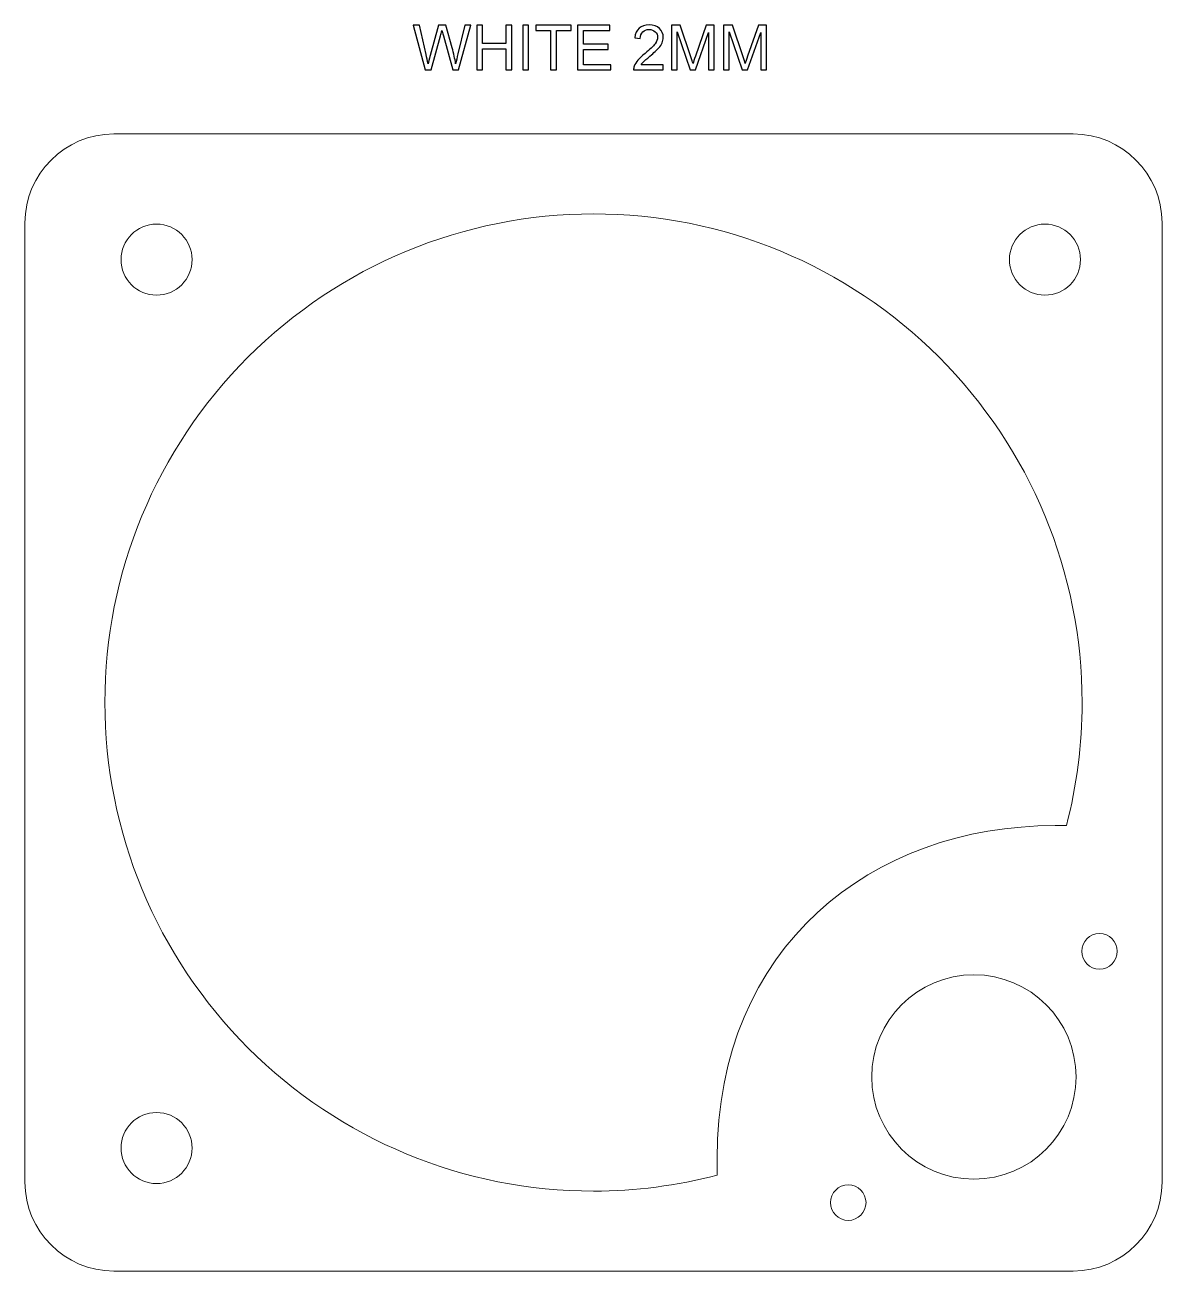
# Model space of a CAD drawing. Header units: millimetres. Extents: x -99 to 240, y -1 to 69.
# Drawn here: x -28 to 36, y -0.7 to 69.4 of the extents above; entities that cross this region are included whole.
import ezdxf

# ---------------------------------------------------------------- set-up
doc = ezdxf.new("R2010")
doc.units = ezdxf.units.MM
doc.header["$MEASUREMENT"] = 0
doc.layers.add('Cut', color=7, linetype='Continuous')
doc.layers.add('Guides', color=7, linetype='Continuous', plot=False)

msp = doc.modelspace()

# ---------------------------------------------------------------- linework, layer by layer
at = {"layer": 'Cut', "color": 250, "lineweight": 9}
for centre, major_axis, ratio in [((-20.6026, 56.1934), (0, 2), 1), ((29.3974, 56.1934), (0, 2), 1), ((32.4685, 17.2645), (0, 1), 1), ((25.3975, 10.1933), (0, 5.7501), 0.9999826), ((-20.6026, 6.1934), (0, 2), 1), ((18.3263, 3.1223), (0, 1), 1)]:
    msp.add_ellipse(centre, major_axis=major_axis, ratio=ratio, dxfattribs=at)
for points, knots in [([(-23.0111, 63.2681), (-23.0111, 63.2681), (30.9887, 63.2681), (30.9887, 63.2681), (30.9887, 63.2681), (33.7388, 63.2681), (35.9888, 61.0181), (35.9888, 58.2681), (35.9888, 58.2681), (35.9888, 58.2681), (35.9888, 4.2681), (35.9888, 4.2681), (35.9888, 4.2681), (35.9888, 1.5181), (33.7388, -0.7319), (30.9887, -0.7319), (30.9887, -0.7319), (30.9887, -0.7319), (-23.0111, -0.7319), (-23.0111, -0.7319), (-23.0111, -0.7319), (-25.7612, -0.7319), (-28.0112, 1.5181), (-28.0112, 4.2681), (-28.0112, 4.2681), (-28.0112, 4.2681), (-28.0112, 58.2681), (-28.0112, 58.2681), (-28.0112, 58.2681), (-28.0112, 61.0181), (-25.7612, 63.2681), (-23.0111, 63.2681)], [0, 0, 0, 0, 0.1111111, 0.1111111, 0.1111111, 0.1111111, 0.2222222, 0.2222222, 0.2222222, 0.2222222, 0.3333333, 0.3333333, 0.3333333, 0.3333333, 0.4444444, 0.4444444, 0.4444444, 0.4444444, 0.5555556, 0.5555556, 0.5555556, 0.5555556, 0.6666667, 0.6666667, 0.6666667, 0.6666667, 0.7777778, 0.7777778, 0.7777778, 0.7777778, 1, 1, 1, 1]), ([(3.9888, 58.768), (-3.3093, 58.7634), (-10.3065, 55.8598), (-15.4638, 50.6961), (-15.4638, 50.6961), (-20.6211, 45.5323), (-23.5157, 38.5661), (-23.5111, 31.2681), (-23.5111, 31.2681), (-23.5066, 23.97), (-20.6029, 16.9728), (-15.4392, 11.8155), (-15.4392, 11.8155), (-10.2755, 6.6582), (-3.3093, 3.7636), (3.9888, 3.7682), (3.9888, 3.7682), (6.3554, 3.7697), (8.6904, 4.0763), (10.9413, 4.6658), (10.9413, 4.6658), (10.9413, 4.6658), (10.9413, 5.5817), (10.9413, 5.5817), (10.9413, 5.5817), (10.9413, 17.5513), (19.6693, 24.3401), (29.9642, 24.3401), (29.9642, 24.3401), (29.9642, 24.3401), (30.6042, 24.3401), (30.6042, 24.3401), (30.6042, 24.3401), (31.1879, 26.5815), (31.4902, 28.9074), (31.4887, 31.2681), (31.4887, 31.2681), (31.4841, 38.5661), (28.5805, 45.5634), (23.4168, 50.7207), (23.4168, 50.7207), (18.253, 55.8779), (11.2868, 58.7726), (3.9888, 58.768)], [0, 0, 0, 0, 0.0833333, 0.0833333, 0.0833333, 0.0833333, 0.1666667, 0.1666667, 0.1666667, 0.1666667, 0.25, 0.25, 0.25, 0.25, 0.3333333, 0.3333333, 0.3333333, 0.3333333, 0.4166667, 0.4166667, 0.4166667, 0.4166667, 0.5, 0.5, 0.5, 0.5, 0.5833333, 0.5833333, 0.5833333, 0.5833333, 0.6666667, 0.6666667, 0.6666667, 0.6666667, 0.75, 0.75, 0.75, 0.75, 0.8333333, 0.8333333, 0.8333333, 0.8333333, 1, 1, 1, 1]), ([(3.9888, 58.768), (-3.3093, 58.7634), (-10.3065, 55.8598), (-15.4638, 50.6961), (-15.4638, 50.6961), (-20.6211, 45.5323), (-23.5157, 38.5661), (-23.5111, 31.2681), (-23.5111, 31.2681), (-23.5066, 23.97), (-20.6029, 16.9728), (-15.4392, 11.8155), (-15.4392, 11.8155), (-10.2755, 6.6582), (-3.3093, 3.7636), (3.9888, 3.7682), (3.9888, 3.7682), (6.3554, 3.7697), (8.6904, 4.0763), (10.9413, 4.6658), (10.9413, 4.6658), (10.9413, 4.6658), (10.9413, 5.5817), (10.9413, 5.5817), (10.9413, 5.5817), (10.9413, 17.5513), (19.6693, 24.3401), (29.9642, 24.3401), (29.9642, 24.3401), (29.9642, 24.3401), (30.6042, 24.3401), (30.6042, 24.3401), (30.6042, 24.3401), (31.1879, 26.5815), (31.4902, 28.9074), (31.4887, 31.2681), (31.4887, 31.2681), (31.4841, 38.5661), (28.5805, 45.5634), (23.4168, 50.7207), (23.4168, 50.7207), (18.253, 55.8779), (11.2868, 58.7726), (3.9888, 58.768)], [0, 0, 0, 0, 0.0833333, 0.0833333, 0.0833333, 0.0833333, 0.1666667, 0.1666667, 0.1666667, 0.1666667, 0.25, 0.25, 0.25, 0.25, 0.3333333, 0.3333333, 0.3333333, 0.3333333, 0.4166667, 0.4166667, 0.4166667, 0.4166667, 0.5, 0.5, 0.5, 0.5, 0.5833333, 0.5833333, 0.5833333, 0.5833333, 0.6666667, 0.6666667, 0.6666667, 0.6666667, 0.75, 0.75, 0.75, 0.75, 0.8333333, 0.8333333, 0.8333333, 0.8333333, 1, 1, 1, 1])]:
    msp.add_open_spline(points, degree=3, knots=knots, dxfattribs=at)
at = {"layer": 'Guides', "color": 250}
for points, knots in [([(-5.4943, 66.8663), (-5.4943, 66.8663), (-6.1593, 69.3921), (-6.1593, 69.3921), (-6.1593, 69.3921), (-6.1593, 69.3921), (-5.8124, 69.3921), (-5.8124, 69.3921), (-5.8124, 69.3921), (-5.8124, 69.3921), (-5.4337, 67.7359), (-5.4337, 67.7359), (-5.4337, 67.7359), (-5.3926, 67.5624), (-5.3561, 67.3902), (-5.325, 67.2197), (-5.325, 67.2197), (-5.2585, 67.4889), (-5.2197, 67.6442), (-5.2086, 67.6853), (-5.2086, 67.6853), (-5.2086, 67.6853), (-4.7311, 69.3921), (-4.7311, 69.3921), (-4.7311, 69.3921), (-4.7311, 69.3921), (-4.3284, 69.3921), (-4.3284, 69.3921), (-4.3284, 69.3921), (-4.3284, 69.3921), (-3.9662, 68.1133), (-3.9662, 68.1133), (-3.9662, 68.1133), (-3.8774, 67.7958), (-3.8116, 67.4978), (-3.7693, 67.2197), (-3.7693, 67.2197), (-3.7357, 67.379), (-3.6928, 67.5618), (-3.6405, 67.7682), (-3.6405, 67.7682), (-3.6405, 67.7682), (-3.246, 69.3921), (-3.246, 69.3921), (-3.246, 69.3921), (-3.246, 69.3921), (-2.9103, 69.3921), (-2.9103, 69.3921), (-2.9103, 69.3921), (-2.9103, 69.3921), (-3.6017, 66.8663), (-3.6017, 66.8663), (-3.6017, 66.8663), (-3.6017, 66.8663), (-3.9268, 66.8663), (-3.9268, 66.8663), (-3.9268, 66.8663), (-3.9268, 66.8663), (-4.4566, 68.7907), (-4.4566, 68.7907), (-4.4566, 68.7907), (-4.5012, 68.9518), (-4.5283, 69.0505), (-4.5383, 69.087), (-4.5383, 69.087), (-4.5671, 68.9717), (-4.593, 68.873), (-4.6153, 68.7912), (-4.6153, 68.7912), (-4.6153, 68.7912), (-5.1451, 66.8663), (-5.1451, 66.8663), (-5.1451, 66.8663), (-5.1451, 66.8663), (-5.4943, 66.8663), (-5.4943, 66.8663)], [0, 0, 0, 0, 0.05, 0.05, 0.05, 0.05, 0.1, 0.1, 0.1, 0.1, 0.15, 0.15, 0.15, 0.15, 0.2, 0.2, 0.2, 0.2, 0.25, 0.25, 0.25, 0.25, 0.3, 0.3, 0.3, 0.3, 0.35, 0.35, 0.35, 0.35, 0.4, 0.4, 0.4, 0.4, 0.45, 0.45, 0.45, 0.45, 0.5, 0.5, 0.5, 0.5, 0.55, 0.55, 0.55, 0.55, 0.6, 0.6, 0.6, 0.6, 0.65, 0.65, 0.65, 0.65, 0.7, 0.7, 0.7, 0.7, 0.75, 0.75, 0.75, 0.75, 0.8, 0.8, 0.8, 0.8, 0.85, 0.85, 0.85, 0.85, 0.9, 0.9, 0.9, 0.9, 1, 1, 1, 1]), ([(-2.5863, 66.8663), (-2.5863, 66.8663), (-2.5863, 69.3921), (-2.5863, 69.3921), (-2.5863, 69.3921), (-2.5863, 69.3921), (-2.2511, 69.3921), (-2.2511, 69.3921), (-2.2511, 69.3921), (-2.2511, 69.3921), (-2.2511, 68.3515), (-2.2511, 68.3515), (-2.2511, 68.3515), (-2.2511, 68.3515), (-0.9459, 68.3515), (-0.9459, 68.3515), (-0.9459, 68.3515), (-0.9459, 68.3515), (-0.9459, 69.3921), (-0.9459, 69.3921), (-0.9459, 69.3921), (-0.9459, 69.3921), (-0.6107, 69.3921), (-0.6107, 69.3921), (-0.6107, 69.3921), (-0.6107, 69.3921), (-0.6107, 66.8663), (-0.6107, 66.8663), (-0.6107, 66.8663), (-0.6107, 66.8663), (-0.9459, 66.8663), (-0.9459, 66.8663), (-0.9459, 66.8663), (-0.9459, 66.8663), (-0.9459, 68.0551), (-0.9459, 68.0551), (-0.9459, 68.0551), (-0.9459, 68.0551), (-2.2511, 68.0551), (-2.2511, 68.0551), (-2.2511, 68.0551), (-2.2511, 68.0551), (-2.2511, 66.8663), (-2.2511, 66.8663), (-2.2511, 66.8663), (-2.2511, 66.8663), (-2.5863, 66.8663), (-2.5863, 66.8663)], [0, 0, 0, 0, 0.0769231, 0.0769231, 0.0769231, 0.0769231, 0.1538462, 0.1538462, 0.1538462, 0.1538462, 0.2307692, 0.2307692, 0.2307692, 0.2307692, 0.3076923, 0.3076923, 0.3076923, 0.3076923, 0.3846154, 0.3846154, 0.3846154, 0.3846154, 0.4615385, 0.4615385, 0.4615385, 0.4615385, 0.5384615, 0.5384615, 0.5384615, 0.5384615, 0.6153846, 0.6153846, 0.6153846, 0.6153846, 0.6923077, 0.6923077, 0.6923077, 0.6923077, 0.7692308, 0.7692308, 0.7692308, 0.7692308, 0.8461538, 0.8461538, 0.8461538, 0.8461538, 1, 1, 1, 1]), ([(0.0037, 66.8663), (0.0037, 66.8663), (0.0037, 69.3921), (0.0037, 69.3921), (0.0037, 69.3921), (0.0037, 69.3921), (0.3388, 69.3921), (0.3388, 69.3921), (0.3388, 69.3921), (0.3388, 69.3921), (0.3388, 66.8663), (0.3388, 66.8663), (0.3388, 66.8663), (0.3388, 66.8663), (0.0037, 66.8663), (0.0037, 66.8663)], [0, 0, 0, 0, 0.2, 0.2, 0.2, 0.2, 0.4, 0.4, 0.4, 0.4, 0.6, 0.6, 0.6, 0.6, 1, 1, 1, 1]), ([(1.5694, 66.8663), (1.5694, 66.8663), (1.5694, 69.0958), (1.5694, 69.0958), (1.5694, 69.0958), (1.5694, 69.0958), (0.7368, 69.0958), (0.7368, 69.0958), (0.7368, 69.0958), (0.7368, 69.0958), (0.7368, 69.3921), (0.7368, 69.3921), (0.7368, 69.3921), (0.7368, 69.3921), (2.737, 69.3921), (2.737, 69.3921), (2.737, 69.3921), (2.737, 69.3921), (2.737, 69.0958), (2.737, 69.0958), (2.737, 69.0958), (2.737, 69.0958), (1.9045, 69.0958), (1.9045, 69.0958), (1.9045, 69.0958), (1.9045, 69.0958), (1.9045, 66.8663), (1.9045, 66.8663), (1.9045, 66.8663), (1.9045, 66.8663), (1.5694, 66.8663), (1.5694, 66.8663)], [0, 0, 0, 0, 0.1111111, 0.1111111, 0.1111111, 0.1111111, 0.2222222, 0.2222222, 0.2222222, 0.2222222, 0.3333333, 0.3333333, 0.3333333, 0.3333333, 0.4444444, 0.4444444, 0.4444444, 0.4444444, 0.5555556, 0.5555556, 0.5555556, 0.5555556, 0.6666667, 0.6666667, 0.6666667, 0.6666667, 0.7777778, 0.7777778, 0.7777778, 0.7777778, 1, 1, 1, 1]), ([(3.0892, 66.8663), (3.0892, 66.8663), (3.0892, 69.3921), (3.0892, 69.3921), (3.0892, 69.3921), (3.0892, 69.3921), (4.913, 69.3921), (4.913, 69.3921), (4.913, 69.3921), (4.913, 69.3921), (4.913, 69.0958), (4.913, 69.0958), (4.913, 69.0958), (4.913, 69.0958), (3.4243, 69.0958), (3.4243, 69.0958), (3.4243, 69.0958), (3.4243, 69.0958), (3.4243, 68.3197), (3.4243, 68.3197), (3.4243, 68.3197), (3.4243, 68.3197), (4.8178, 68.3197), (4.8178, 68.3197), (4.8178, 68.3197), (4.8178, 68.3197), (4.8178, 68.0234), (4.8178, 68.0234), (4.8178, 68.0234), (4.8178, 68.0234), (3.4243, 68.0234), (3.4243, 68.0234), (3.4243, 68.0234), (3.4243, 68.0234), (3.4243, 67.1626), (3.4243, 67.1626), (3.4243, 67.1626), (3.4243, 67.1626), (4.973, 67.1626), (4.973, 67.1626), (4.973, 67.1626), (4.973, 67.1626), (4.973, 66.8663), (4.973, 66.8663), (4.973, 66.8663), (4.973, 66.8663), (3.0892, 66.8663), (3.0892, 66.8663)], [0, 0, 0, 0, 0.0769231, 0.0769231, 0.0769231, 0.0769231, 0.1538462, 0.1538462, 0.1538462, 0.1538462, 0.2307692, 0.2307692, 0.2307692, 0.2307692, 0.3076923, 0.3076923, 0.3076923, 0.3076923, 0.3846154, 0.3846154, 0.3846154, 0.3846154, 0.4615385, 0.4615385, 0.4615385, 0.4615385, 0.5384615, 0.5384615, 0.5384615, 0.5384615, 0.6153846, 0.6153846, 0.6153846, 0.6153846, 0.6923077, 0.6923077, 0.6923077, 0.6923077, 0.7692308, 0.7692308, 0.7692308, 0.7692308, 0.8461538, 0.8461538, 0.8461538, 0.8461538, 1, 1, 1, 1]), ([(7.918, 67.1626), (7.918, 67.1626), (7.918, 66.8663), (7.918, 66.8663), (7.918, 66.8663), (7.918, 66.8663), (6.2459, 66.8663), (6.2459, 66.8663), (6.2459, 66.8663), (6.2436, 66.941), (6.2559, 67.0127), (6.2824, 67.0821), (6.2824, 67.0821), (6.3253, 67.1956), (6.3941, 67.3079), (6.4887, 67.4178), (6.4887, 67.4178), (6.5834, 67.5277), (6.7186, 67.6547), (6.8944, 67.7988), (6.8944, 67.7988), (7.1678, 68.024), (7.3536, 68.2021), (7.4506, 68.3338), (7.4506, 68.3338), (7.5482, 68.4655), (7.597, 68.5902), (7.597, 68.7078), (7.597, 68.7078), (7.597, 68.8306), (7.5529, 68.9341), (7.4647, 69.0188), (7.4647, 69.0188), (7.3765, 69.1029), (7.2613, 69.1452), (7.1196, 69.1452), (7.1196, 69.1452), (6.9697, 69.1452), (6.8497, 69.1005), (6.7598, 69.0111), (6.7598, 69.0111), (6.6698, 68.9224), (6.6245, 68.7989), (6.6234, 68.6407), (6.6234, 68.6407), (6.6234, 68.6407), (6.3059, 68.6725), (6.3059, 68.6725), (6.3059, 68.6725), (6.3276, 68.91), (6.4099, 69.0911), (6.5522, 69.2157), (6.5522, 69.2157), (6.6951, 69.3404), (6.8862, 69.4027), (7.1267, 69.4027), (7.1267, 69.4027), (7.3689, 69.4027), (7.5611, 69.3357), (7.7023, 69.201), (7.7023, 69.201), (7.844, 69.0664), (7.9145, 68.8994), (7.9145, 68.7007), (7.9145, 68.7007), (7.9145, 68.5996), (7.8939, 68.5002), (7.8522, 68.4026), (7.8522, 68.4026), (7.811, 68.3044), (7.7422, 68.2015), (7.6464, 68.0934), (7.6464, 68.0934), (7.55, 67.9858), (7.3906, 67.837), (7.1684, 67.6489), (7.1684, 67.6489), (6.982, 67.4925), (6.8621, 67.3866), (6.8092, 67.3308), (6.8092, 67.3308), (6.7562, 67.2749), (6.7127, 67.2191), (6.678, 67.1626), (6.678, 67.1626), (6.678, 67.1626), (7.918, 67.1626), (7.918, 67.1626)], [0, 0, 0, 0, 0.0434783, 0.0434783, 0.0434783, 0.0434783, 0.0869565, 0.0869565, 0.0869565, 0.0869565, 0.1304348, 0.1304348, 0.1304348, 0.1304348, 0.173913, 0.173913, 0.173913, 0.173913, 0.2173913, 0.2173913, 0.2173913, 0.2173913, 0.2608696, 0.2608696, 0.2608696, 0.2608696, 0.3043478, 0.3043478, 0.3043478, 0.3043478, 0.3478261, 0.3478261, 0.3478261, 0.3478261, 0.3913043, 0.3913043, 0.3913043, 0.3913043, 0.4347826, 0.4347826, 0.4347826, 0.4347826, 0.4782609, 0.4782609, 0.4782609, 0.4782609, 0.5217391, 0.5217391, 0.5217391, 0.5217391, 0.5652174, 0.5652174, 0.5652174, 0.5652174, 0.6086957, 0.6086957, 0.6086957, 0.6086957, 0.6521739, 0.6521739, 0.6521739, 0.6521739, 0.6956522, 0.6956522, 0.6956522, 0.6956522, 0.7391304, 0.7391304, 0.7391304, 0.7391304, 0.7826087, 0.7826087, 0.7826087, 0.7826087, 0.826087, 0.826087, 0.826087, 0.826087, 0.8695652, 0.8695652, 0.8695652, 0.8695652, 0.9130435, 0.9130435, 0.9130435, 0.9130435, 1, 1, 1, 1]), ([(8.3702, 66.8663), (8.3702, 66.8663), (8.3702, 69.3921), (8.3702, 69.3921), (8.3702, 69.3921), (8.3702, 69.3921), (8.8711, 69.3921), (8.8711, 69.3921), (8.8711, 69.3921), (8.8711, 69.3921), (9.4685, 67.6042), (9.4685, 67.6042), (9.4685, 67.6042), (9.5237, 67.4378), (9.5637, 67.3131), (9.589, 67.2302), (9.589, 67.2302), (9.6178, 67.322), (9.6631, 67.4572), (9.7242, 67.6353), (9.7242, 67.6353), (9.7242, 67.6353), (10.3322, 69.3921), (10.3322, 69.3921), (10.3322, 69.3921), (10.3322, 69.3921), (10.7796, 69.3921), (10.7796, 69.3921), (10.7796, 69.3921), (10.7796, 69.3921), (10.7796, 66.8663), (10.7796, 66.8663), (10.7796, 66.8663), (10.7796, 66.8663), (10.4586, 66.8663), (10.4586, 66.8663), (10.4586, 66.8663), (10.4586, 66.8663), (10.4586, 68.9794), (10.4586, 68.9794), (10.4586, 68.9794), (10.4586, 68.9794), (9.7213, 66.8663), (9.7213, 66.8663), (9.7213, 66.8663), (9.7213, 66.8663), (9.4203, 66.8663), (9.4203, 66.8663), (9.4203, 66.8663), (9.4203, 66.8663), (8.6912, 69.0182), (8.6912, 69.0182), (8.6912, 69.0182), (8.6912, 69.0182), (8.6912, 66.8663), (8.6912, 66.8663), (8.6912, 66.8663), (8.6912, 66.8663), (8.3702, 66.8663), (8.3702, 66.8663)], [0, 0, 0, 0, 0.0625, 0.0625, 0.0625, 0.0625, 0.125, 0.125, 0.125, 0.125, 0.1875, 0.1875, 0.1875, 0.1875, 0.25, 0.25, 0.25, 0.25, 0.3125, 0.3125, 0.3125, 0.3125, 0.375, 0.375, 0.375, 0.375, 0.4375, 0.4375, 0.4375, 0.4375, 0.5, 0.5, 0.5, 0.5, 0.5625, 0.5625, 0.5625, 0.5625, 0.625, 0.625, 0.625, 0.625, 0.6875, 0.6875, 0.6875, 0.6875, 0.75, 0.75, 0.75, 0.75, 0.8125, 0.8125, 0.8125, 0.8125, 0.875, 0.875, 0.875, 0.875, 1, 1, 1, 1]), ([(11.3088, 66.8663), (11.3088, 66.8663), (11.3088, 69.3921), (11.3088, 69.3921), (11.3088, 69.3921), (11.3088, 69.3921), (11.8097, 69.3921), (11.8097, 69.3921), (11.8097, 69.3921), (11.8097, 69.3921), (12.4071, 67.6042), (12.4071, 67.6042), (12.4071, 67.6042), (12.4623, 67.4378), (12.5023, 67.3131), (12.5276, 67.2302), (12.5276, 67.2302), (12.5564, 67.322), (12.6017, 67.4572), (12.6628, 67.6353), (12.6628, 67.6353), (12.6628, 67.6353), (13.2708, 69.3921), (13.2708, 69.3921), (13.2708, 69.3921), (13.2708, 69.3921), (13.7182, 69.3921), (13.7182, 69.3921), (13.7182, 69.3921), (13.7182, 69.3921), (13.7182, 66.8663), (13.7182, 66.8663), (13.7182, 66.8663), (13.7182, 66.8663), (13.3972, 66.8663), (13.3972, 66.8663), (13.3972, 66.8663), (13.3972, 66.8663), (13.3972, 68.9794), (13.3972, 68.9794), (13.3972, 68.9794), (13.3972, 68.9794), (12.6599, 66.8663), (12.6599, 66.8663), (12.6599, 66.8663), (12.6599, 66.8663), (12.3589, 66.8663), (12.3589, 66.8663), (12.3589, 66.8663), (12.3589, 66.8663), (11.6298, 69.0182), (11.6298, 69.0182), (11.6298, 69.0182), (11.6298, 69.0182), (11.6298, 66.8663), (11.6298, 66.8663), (11.6298, 66.8663), (11.6298, 66.8663), (11.3088, 66.8663), (11.3088, 66.8663)], [0, 0, 0, 0, 0.0625, 0.0625, 0.0625, 0.0625, 0.125, 0.125, 0.125, 0.125, 0.1875, 0.1875, 0.1875, 0.1875, 0.25, 0.25, 0.25, 0.25, 0.3125, 0.3125, 0.3125, 0.3125, 0.375, 0.375, 0.375, 0.375, 0.4375, 0.4375, 0.4375, 0.4375, 0.5, 0.5, 0.5, 0.5, 0.5625, 0.5625, 0.5625, 0.5625, 0.625, 0.625, 0.625, 0.625, 0.6875, 0.6875, 0.6875, 0.6875, 0.75, 0.75, 0.75, 0.75, 0.8125, 0.8125, 0.8125, 0.8125, 0.875, 0.875, 0.875, 0.875, 1, 1, 1, 1])]:
    msp.add_open_spline(points, degree=3, knots=knots, dxfattribs=at)
at = {"layer": 'Guides', "color": 250, "lineweight": 9}
for points, knots in [([(-5.4943, 66.8663), (-5.4943, 66.8663), (-6.1593, 69.3921), (-6.1593, 69.3921), (-6.1593, 69.3921), (-6.1593, 69.3921), (-5.8124, 69.3921), (-5.8124, 69.3921), (-5.8124, 69.3921), (-5.8124, 69.3921), (-5.4337, 67.7359), (-5.4337, 67.7359), (-5.4337, 67.7359), (-5.3926, 67.5624), (-5.3561, 67.3902), (-5.325, 67.2197), (-5.325, 67.2197), (-5.2585, 67.4889), (-5.2197, 67.6442), (-5.2086, 67.6853), (-5.2086, 67.6853), (-5.2086, 67.6853), (-4.7311, 69.3921), (-4.7311, 69.3921), (-4.7311, 69.3921), (-4.7311, 69.3921), (-4.3284, 69.3921), (-4.3284, 69.3921), (-4.3284, 69.3921), (-4.3284, 69.3921), (-3.9662, 68.1133), (-3.9662, 68.1133), (-3.9662, 68.1133), (-3.8774, 67.7958), (-3.8116, 67.4978), (-3.7693, 67.2197), (-3.7693, 67.2197), (-3.7357, 67.379), (-3.6928, 67.5618), (-3.6405, 67.7682), (-3.6405, 67.7682), (-3.6405, 67.7682), (-3.246, 69.3921), (-3.246, 69.3921), (-3.246, 69.3921), (-3.246, 69.3921), (-2.9103, 69.3921), (-2.9103, 69.3921), (-2.9103, 69.3921), (-2.9103, 69.3921), (-3.6017, 66.8663), (-3.6017, 66.8663), (-3.6017, 66.8663), (-3.6017, 66.8663), (-3.9268, 66.8663), (-3.9268, 66.8663), (-3.9268, 66.8663), (-3.9268, 66.8663), (-4.4566, 68.7907), (-4.4566, 68.7907), (-4.4566, 68.7907), (-4.5012, 68.9518), (-4.5283, 69.0505), (-4.5383, 69.087), (-4.5383, 69.087), (-4.5671, 68.9717), (-4.593, 68.873), (-4.6153, 68.7912), (-4.6153, 68.7912), (-4.6153, 68.7912), (-5.1451, 66.8663), (-5.1451, 66.8663), (-5.1451, 66.8663), (-5.1451, 66.8663), (-5.4943, 66.8663), (-5.4943, 66.8663)], [0, 0, 0, 0, 0.05, 0.05, 0.05, 0.05, 0.1, 0.1, 0.1, 0.1, 0.15, 0.15, 0.15, 0.15, 0.2, 0.2, 0.2, 0.2, 0.25, 0.25, 0.25, 0.25, 0.3, 0.3, 0.3, 0.3, 0.35, 0.35, 0.35, 0.35, 0.4, 0.4, 0.4, 0.4, 0.45, 0.45, 0.45, 0.45, 0.5, 0.5, 0.5, 0.5, 0.55, 0.55, 0.55, 0.55, 0.6, 0.6, 0.6, 0.6, 0.65, 0.65, 0.65, 0.65, 0.7, 0.7, 0.7, 0.7, 0.75, 0.75, 0.75, 0.75, 0.8, 0.8, 0.8, 0.8, 0.85, 0.85, 0.85, 0.85, 0.9, 0.9, 0.9, 0.9, 1, 1, 1, 1]), ([(-2.5863, 66.8663), (-2.5863, 66.8663), (-2.5863, 69.3921), (-2.5863, 69.3921), (-2.5863, 69.3921), (-2.5863, 69.3921), (-2.2511, 69.3921), (-2.2511, 69.3921), (-2.2511, 69.3921), (-2.2511, 69.3921), (-2.2511, 68.3515), (-2.2511, 68.3515), (-2.2511, 68.3515), (-2.2511, 68.3515), (-0.9459, 68.3515), (-0.9459, 68.3515), (-0.9459, 68.3515), (-0.9459, 68.3515), (-0.9459, 69.3921), (-0.9459, 69.3921), (-0.9459, 69.3921), (-0.9459, 69.3921), (-0.6107, 69.3921), (-0.6107, 69.3921), (-0.6107, 69.3921), (-0.6107, 69.3921), (-0.6107, 66.8663), (-0.6107, 66.8663), (-0.6107, 66.8663), (-0.6107, 66.8663), (-0.9459, 66.8663), (-0.9459, 66.8663), (-0.9459, 66.8663), (-0.9459, 66.8663), (-0.9459, 68.0551), (-0.9459, 68.0551), (-0.9459, 68.0551), (-0.9459, 68.0551), (-2.2511, 68.0551), (-2.2511, 68.0551), (-2.2511, 68.0551), (-2.2511, 68.0551), (-2.2511, 66.8663), (-2.2511, 66.8663), (-2.2511, 66.8663), (-2.2511, 66.8663), (-2.5863, 66.8663), (-2.5863, 66.8663)], [0, 0, 0, 0, 0.0769231, 0.0769231, 0.0769231, 0.0769231, 0.1538462, 0.1538462, 0.1538462, 0.1538462, 0.2307692, 0.2307692, 0.2307692, 0.2307692, 0.3076923, 0.3076923, 0.3076923, 0.3076923, 0.3846154, 0.3846154, 0.3846154, 0.3846154, 0.4615385, 0.4615385, 0.4615385, 0.4615385, 0.5384615, 0.5384615, 0.5384615, 0.5384615, 0.6153846, 0.6153846, 0.6153846, 0.6153846, 0.6923077, 0.6923077, 0.6923077, 0.6923077, 0.7692308, 0.7692308, 0.7692308, 0.7692308, 0.8461538, 0.8461538, 0.8461538, 0.8461538, 1, 1, 1, 1]), ([(0.0037, 66.8663), (0.0037, 66.8663), (0.0037, 69.3921), (0.0037, 69.3921), (0.0037, 69.3921), (0.0037, 69.3921), (0.3388, 69.3921), (0.3388, 69.3921), (0.3388, 69.3921), (0.3388, 69.3921), (0.3388, 66.8663), (0.3388, 66.8663), (0.3388, 66.8663), (0.3388, 66.8663), (0.0037, 66.8663), (0.0037, 66.8663)], [0, 0, 0, 0, 0.2, 0.2, 0.2, 0.2, 0.4, 0.4, 0.4, 0.4, 0.6, 0.6, 0.6, 0.6, 1, 1, 1, 1]), ([(1.5694, 66.8663), (1.5694, 66.8663), (1.5694, 69.0958), (1.5694, 69.0958), (1.5694, 69.0958), (1.5694, 69.0958), (0.7368, 69.0958), (0.7368, 69.0958), (0.7368, 69.0958), (0.7368, 69.0958), (0.7368, 69.3921), (0.7368, 69.3921), (0.7368, 69.3921), (0.7368, 69.3921), (2.737, 69.3921), (2.737, 69.3921), (2.737, 69.3921), (2.737, 69.3921), (2.737, 69.0958), (2.737, 69.0958), (2.737, 69.0958), (2.737, 69.0958), (1.9045, 69.0958), (1.9045, 69.0958), (1.9045, 69.0958), (1.9045, 69.0958), (1.9045, 66.8663), (1.9045, 66.8663), (1.9045, 66.8663), (1.9045, 66.8663), (1.5694, 66.8663), (1.5694, 66.8663)], [0, 0, 0, 0, 0.1111111, 0.1111111, 0.1111111, 0.1111111, 0.2222222, 0.2222222, 0.2222222, 0.2222222, 0.3333333, 0.3333333, 0.3333333, 0.3333333, 0.4444444, 0.4444444, 0.4444444, 0.4444444, 0.5555556, 0.5555556, 0.5555556, 0.5555556, 0.6666667, 0.6666667, 0.6666667, 0.6666667, 0.7777778, 0.7777778, 0.7777778, 0.7777778, 1, 1, 1, 1]), ([(3.0892, 66.8663), (3.0892, 66.8663), (3.0892, 69.3921), (3.0892, 69.3921), (3.0892, 69.3921), (3.0892, 69.3921), (4.913, 69.3921), (4.913, 69.3921), (4.913, 69.3921), (4.913, 69.3921), (4.913, 69.0958), (4.913, 69.0958), (4.913, 69.0958), (4.913, 69.0958), (3.4243, 69.0958), (3.4243, 69.0958), (3.4243, 69.0958), (3.4243, 69.0958), (3.4243, 68.3197), (3.4243, 68.3197), (3.4243, 68.3197), (3.4243, 68.3197), (4.8178, 68.3197), (4.8178, 68.3197), (4.8178, 68.3197), (4.8178, 68.3197), (4.8178, 68.0234), (4.8178, 68.0234), (4.8178, 68.0234), (4.8178, 68.0234), (3.4243, 68.0234), (3.4243, 68.0234), (3.4243, 68.0234), (3.4243, 68.0234), (3.4243, 67.1626), (3.4243, 67.1626), (3.4243, 67.1626), (3.4243, 67.1626), (4.973, 67.1626), (4.973, 67.1626), (4.973, 67.1626), (4.973, 67.1626), (4.973, 66.8663), (4.973, 66.8663), (4.973, 66.8663), (4.973, 66.8663), (3.0892, 66.8663), (3.0892, 66.8663)], [0, 0, 0, 0, 0.0769231, 0.0769231, 0.0769231, 0.0769231, 0.1538462, 0.1538462, 0.1538462, 0.1538462, 0.2307692, 0.2307692, 0.2307692, 0.2307692, 0.3076923, 0.3076923, 0.3076923, 0.3076923, 0.3846154, 0.3846154, 0.3846154, 0.3846154, 0.4615385, 0.4615385, 0.4615385, 0.4615385, 0.5384615, 0.5384615, 0.5384615, 0.5384615, 0.6153846, 0.6153846, 0.6153846, 0.6153846, 0.6923077, 0.6923077, 0.6923077, 0.6923077, 0.7692308, 0.7692308, 0.7692308, 0.7692308, 0.8461538, 0.8461538, 0.8461538, 0.8461538, 1, 1, 1, 1]), ([(7.918, 67.1626), (7.918, 67.1626), (7.918, 66.8663), (7.918, 66.8663), (7.918, 66.8663), (7.918, 66.8663), (6.2459, 66.8663), (6.2459, 66.8663), (6.2459, 66.8663), (6.2436, 66.941), (6.2559, 67.0127), (6.2824, 67.0821), (6.2824, 67.0821), (6.3253, 67.1956), (6.3941, 67.3079), (6.4887, 67.4178), (6.4887, 67.4178), (6.5834, 67.5277), (6.7186, 67.6547), (6.8944, 67.7988), (6.8944, 67.7988), (7.1678, 68.024), (7.3536, 68.2021), (7.4506, 68.3338), (7.4506, 68.3338), (7.5482, 68.4655), (7.597, 68.5902), (7.597, 68.7078), (7.597, 68.7078), (7.597, 68.8306), (7.5529, 68.9341), (7.4647, 69.0188), (7.4647, 69.0188), (7.3765, 69.1029), (7.2613, 69.1452), (7.1196, 69.1452), (7.1196, 69.1452), (6.9697, 69.1452), (6.8497, 69.1005), (6.7598, 69.0111), (6.7598, 69.0111), (6.6698, 68.9224), (6.6245, 68.7989), (6.6234, 68.6407), (6.6234, 68.6407), (6.6234, 68.6407), (6.3059, 68.6725), (6.3059, 68.6725), (6.3059, 68.6725), (6.3276, 68.91), (6.4099, 69.0911), (6.5522, 69.2157), (6.5522, 69.2157), (6.6951, 69.3404), (6.8862, 69.4027), (7.1267, 69.4027), (7.1267, 69.4027), (7.3689, 69.4027), (7.5611, 69.3357), (7.7023, 69.201), (7.7023, 69.201), (7.844, 69.0664), (7.9145, 68.8994), (7.9145, 68.7007), (7.9145, 68.7007), (7.9145, 68.5996), (7.8939, 68.5002), (7.8522, 68.4026), (7.8522, 68.4026), (7.811, 68.3044), (7.7422, 68.2015), (7.6464, 68.0934), (7.6464, 68.0934), (7.55, 67.9858), (7.3906, 67.837), (7.1684, 67.6489), (7.1684, 67.6489), (6.982, 67.4925), (6.8621, 67.3866), (6.8092, 67.3308), (6.8092, 67.3308), (6.7562, 67.2749), (6.7127, 67.2191), (6.678, 67.1626), (6.678, 67.1626), (6.678, 67.1626), (7.918, 67.1626), (7.918, 67.1626)], [0, 0, 0, 0, 0.0434783, 0.0434783, 0.0434783, 0.0434783, 0.0869565, 0.0869565, 0.0869565, 0.0869565, 0.1304348, 0.1304348, 0.1304348, 0.1304348, 0.173913, 0.173913, 0.173913, 0.173913, 0.2173913, 0.2173913, 0.2173913, 0.2173913, 0.2608696, 0.2608696, 0.2608696, 0.2608696, 0.3043478, 0.3043478, 0.3043478, 0.3043478, 0.3478261, 0.3478261, 0.3478261, 0.3478261, 0.3913043, 0.3913043, 0.3913043, 0.3913043, 0.4347826, 0.4347826, 0.4347826, 0.4347826, 0.4782609, 0.4782609, 0.4782609, 0.4782609, 0.5217391, 0.5217391, 0.5217391, 0.5217391, 0.5652174, 0.5652174, 0.5652174, 0.5652174, 0.6086957, 0.6086957, 0.6086957, 0.6086957, 0.6521739, 0.6521739, 0.6521739, 0.6521739, 0.6956522, 0.6956522, 0.6956522, 0.6956522, 0.7391304, 0.7391304, 0.7391304, 0.7391304, 0.7826087, 0.7826087, 0.7826087, 0.7826087, 0.826087, 0.826087, 0.826087, 0.826087, 0.8695652, 0.8695652, 0.8695652, 0.8695652, 0.9130435, 0.9130435, 0.9130435, 0.9130435, 1, 1, 1, 1]), ([(8.3702, 66.8663), (8.3702, 66.8663), (8.3702, 69.3921), (8.3702, 69.3921), (8.3702, 69.3921), (8.3702, 69.3921), (8.8711, 69.3921), (8.8711, 69.3921), (8.8711, 69.3921), (8.8711, 69.3921), (9.4685, 67.6042), (9.4685, 67.6042), (9.4685, 67.6042), (9.5237, 67.4378), (9.5637, 67.3131), (9.589, 67.2302), (9.589, 67.2302), (9.6178, 67.322), (9.6631, 67.4572), (9.7242, 67.6353), (9.7242, 67.6353), (9.7242, 67.6353), (10.3322, 69.3921), (10.3322, 69.3921), (10.3322, 69.3921), (10.3322, 69.3921), (10.7796, 69.3921), (10.7796, 69.3921), (10.7796, 69.3921), (10.7796, 69.3921), (10.7796, 66.8663), (10.7796, 66.8663), (10.7796, 66.8663), (10.7796, 66.8663), (10.4586, 66.8663), (10.4586, 66.8663), (10.4586, 66.8663), (10.4586, 66.8663), (10.4586, 68.9794), (10.4586, 68.9794), (10.4586, 68.9794), (10.4586, 68.9794), (9.7213, 66.8663), (9.7213, 66.8663), (9.7213, 66.8663), (9.7213, 66.8663), (9.4203, 66.8663), (9.4203, 66.8663), (9.4203, 66.8663), (9.4203, 66.8663), (8.6912, 69.0182), (8.6912, 69.0182), (8.6912, 69.0182), (8.6912, 69.0182), (8.6912, 66.8663), (8.6912, 66.8663), (8.6912, 66.8663), (8.6912, 66.8663), (8.3702, 66.8663), (8.3702, 66.8663)], [0, 0, 0, 0, 0.0625, 0.0625, 0.0625, 0.0625, 0.125, 0.125, 0.125, 0.125, 0.1875, 0.1875, 0.1875, 0.1875, 0.25, 0.25, 0.25, 0.25, 0.3125, 0.3125, 0.3125, 0.3125, 0.375, 0.375, 0.375, 0.375, 0.4375, 0.4375, 0.4375, 0.4375, 0.5, 0.5, 0.5, 0.5, 0.5625, 0.5625, 0.5625, 0.5625, 0.625, 0.625, 0.625, 0.625, 0.6875, 0.6875, 0.6875, 0.6875, 0.75, 0.75, 0.75, 0.75, 0.8125, 0.8125, 0.8125, 0.8125, 0.875, 0.875, 0.875, 0.875, 1, 1, 1, 1]), ([(11.3088, 66.8663), (11.3088, 66.8663), (11.3088, 69.3921), (11.3088, 69.3921), (11.3088, 69.3921), (11.3088, 69.3921), (11.8097, 69.3921), (11.8097, 69.3921), (11.8097, 69.3921), (11.8097, 69.3921), (12.4071, 67.6042), (12.4071, 67.6042), (12.4071, 67.6042), (12.4623, 67.4378), (12.5023, 67.3131), (12.5276, 67.2302), (12.5276, 67.2302), (12.5564, 67.322), (12.6017, 67.4572), (12.6628, 67.6353), (12.6628, 67.6353), (12.6628, 67.6353), (13.2708, 69.3921), (13.2708, 69.3921), (13.2708, 69.3921), (13.2708, 69.3921), (13.7182, 69.3921), (13.7182, 69.3921), (13.7182, 69.3921), (13.7182, 69.3921), (13.7182, 66.8663), (13.7182, 66.8663), (13.7182, 66.8663), (13.7182, 66.8663), (13.3972, 66.8663), (13.3972, 66.8663), (13.3972, 66.8663), (13.3972, 66.8663), (13.3972, 68.9794), (13.3972, 68.9794), (13.3972, 68.9794), (13.3972, 68.9794), (12.6599, 66.8663), (12.6599, 66.8663), (12.6599, 66.8663), (12.6599, 66.8663), (12.3589, 66.8663), (12.3589, 66.8663), (12.3589, 66.8663), (12.3589, 66.8663), (11.6298, 69.0182), (11.6298, 69.0182), (11.6298, 69.0182), (11.6298, 69.0182), (11.6298, 66.8663), (11.6298, 66.8663), (11.6298, 66.8663), (11.6298, 66.8663), (11.3088, 66.8663), (11.3088, 66.8663)], [0, 0, 0, 0, 0.0625, 0.0625, 0.0625, 0.0625, 0.125, 0.125, 0.125, 0.125, 0.1875, 0.1875, 0.1875, 0.1875, 0.25, 0.25, 0.25, 0.25, 0.3125, 0.3125, 0.3125, 0.3125, 0.375, 0.375, 0.375, 0.375, 0.4375, 0.4375, 0.4375, 0.4375, 0.5, 0.5, 0.5, 0.5, 0.5625, 0.5625, 0.5625, 0.5625, 0.625, 0.625, 0.625, 0.625, 0.6875, 0.6875, 0.6875, 0.6875, 0.75, 0.75, 0.75, 0.75, 0.8125, 0.8125, 0.8125, 0.8125, 0.875, 0.875, 0.875, 0.875, 1, 1, 1, 1])]:
    msp.add_open_spline(points, degree=3, knots=knots, dxfattribs=at)

doc.saveas('drawing.dxf')
